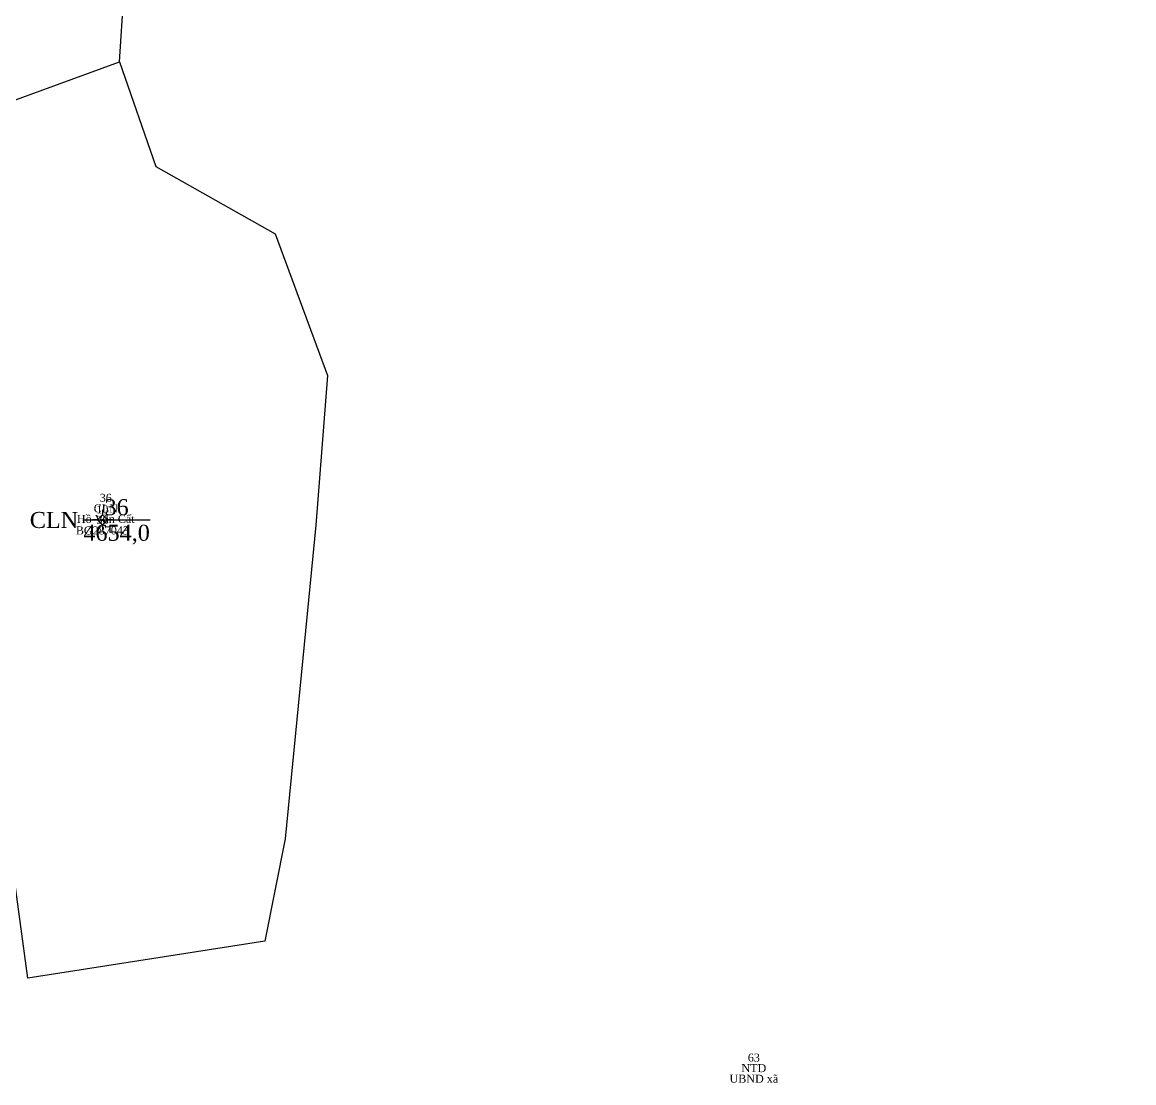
# Model space of a CAD drawing. Header units: metres. Extents: x 543340 to 549474, y 1840490 to 1845220.
# Drawn here: x 547018.2 to 547157.1, y 1842490.7 to 1842623.3 of the extents above; entities that cross this region are included whole.
import ezdxf
from ezdxf.enums import TextEntityAlignment as Align

# ---------------------------------------------------------------- set-up
doc = ezdxf.new("R2010")
doc.units = ezdxf.units.M
doc.header["$MEASUREMENT"] = 0
for name, color, linetype, lineweight in [('Level 10', 7, 'Continuous', 0), ('Level 11', 7, 'Continuous', 0), ('Level 13', 7, 'Continuous', 0), ('Level 15', 7, 'Continuous', 0), ('Level 19', 7, 'Continuous', 0), ('Level 2', 7, 'Continuous', 0), ('Level 4', 7, 'Continuous', 0)]:
    doc.layers.add(name, color=color, linetype=linetype, lineweight=lineweight)
doc.styles.add('Style-Times New Roman', font='times.ttf')

# ---------------------------------------------------------------- blocks, each defined once
blk = doc.blocks.new('CENTRD')
at = {"layer": 'Level 11', "linetype": 'Continuous', "lineweight": 0}
h = blk.add_hatch(color=1, dxfattribs=at)
edge = h.paths.add_edge_path()
edge.add_arc((0, 0), 1.5, 0, 360)
at = {"layer": 'Level 11', "color": 1, "linetype": 'Continuous', "lineweight": 0}
for p, q in [((-6.25, 0), (-12.5, 0)), ((0, 6.25), (-6.25, 0)), ((-6.25, 0), (0, -6.25)), ((0, 12.5), (0, 6.25)), ((6.25, 0), (0, 6.25)), ((0, -6.25), (6.25, 0)), ((12.5, 0), (6.25, 0)), ((0, -6.25), (0, -12.5))]:
    blk.add_line(p, q, dxfattribs=at)
blk = doc.blocks.new('N_THUA_114')
at = {"layer": 'Level 13', "color": 1, "linetype": 'Continuous', "lineweight": 0}
blk.add_line((-2.43, 0), (5.98, 0), dxfattribs=at)
at = {"layer": 'Level 13', "color": 5, "linetype": 'Continuous', "lineweight": 0, "style": 'Style-Times New Roman'}
blk.add_text('36', height=2, dxfattribs=at).set_placement((1.78, 1.6), align=Align.MIDDLE_CENTER)
at = {"layer": 'Level 2', "color": 3, "linetype": 'Continuous', "lineweight": 0, "style": 'Style-Times New Roman'}
blk.add_text('CLN', height=2, dxfattribs=at).set_placement((-3.03, 0), align=Align.MIDDLE_RIGHT)
at = {"layer": 'Level 4', "color": 1, "linetype": 'Continuous', "lineweight": 0, "style": 'Style-Times New Roman'}
blk.add_text('4654,0', height=2, dxfattribs=at).set_placement((1.78, -1.6), align=Align.MIDDLE_CENTER)

msp = doc.modelspace()

# ---------------------------------------------------------------- linework, layer by layer
at = {"layer": 'Level 10', "color": 7, "lineweight": 0, "flags": 128}
for points in [[(547030.34, 1842618.36), (547030.88, 1842626.74), (547074.77, 1842644.8), (547084.76, 1842683.4), (547171.21, 1842694.06), (547205.25, 1842698.25)], [(547030.34, 1842618.36), (547034.9, 1842605.26), (547049.79, 1842596.84), (547056.32, 1842579.13), (547054.87, 1842560.39), (547051.03, 1842521.17), (547048.52, 1842508.41), (547018.9, 1842503.76), (547014.04, 1842539.19), (547012.8, 1842556.38), (547011.5, 1842559.56), (546991, 1842562.63)], [(546991, 1842562.63), (546997.27, 1842578.04), (546999.47, 1842591.56), (547005.44, 1842601.1), (547004.8, 1842606.92), (547012.19, 1842611.71), (547030.34, 1842618.36)]]:
    msp.add_lwpolyline(points, dxfattribs=at)

# ---------------------------------------------------------------- block references
at = {"layer": 'Level 11', "color": 1, "linetype": 'Continuous', "lineweight": 0, "xscale": 0.1, "yscale": 0.1, "zscale": 0.1}
msp.add_blockref('CENTRD', (547028.2, 1842561.06), dxfattribs=at)
at = {"layer": 'Level 2', "color": 3, "linetype": 'Continuous', "lineweight": 0}
msp.add_blockref('N_THUA_114', (547028.2, 1842561.06), dxfattribs=at)

# ---------------------------------------------------------------- texts
at = {"layer": 'Level 15', "color": 1, "linetype": 'Continuous', "lineweight": 0, "char_height": 1, "attachment_point": 5, "line_spacing_factor": 0.790495, "style": 'Style-Times New Roman'}
for s, insert in [('36\\PCLN\\PHồ Văn Cất', (547028.63, 1842562.5)), ('63\\PNTD\\PUBND xã', (547109.62, 1842492.51))]:
    msp.add_mtext(s, dxfattribs=dict(at, insert=insert))
at = {"layer": 'Level 19', "color": 2, "linetype": 'Continuous', "lineweight": 0, "insert": (547028.2, 1842561.06), "char_height": 1, "attachment_point": 5, "line_spacing_factor": 0.790495, "style": 'Style-Times New Roman'}
msp.add_mtext('10\\P36\\PBG287043', dxfattribs=at)

doc.saveas('drawing.dxf')
